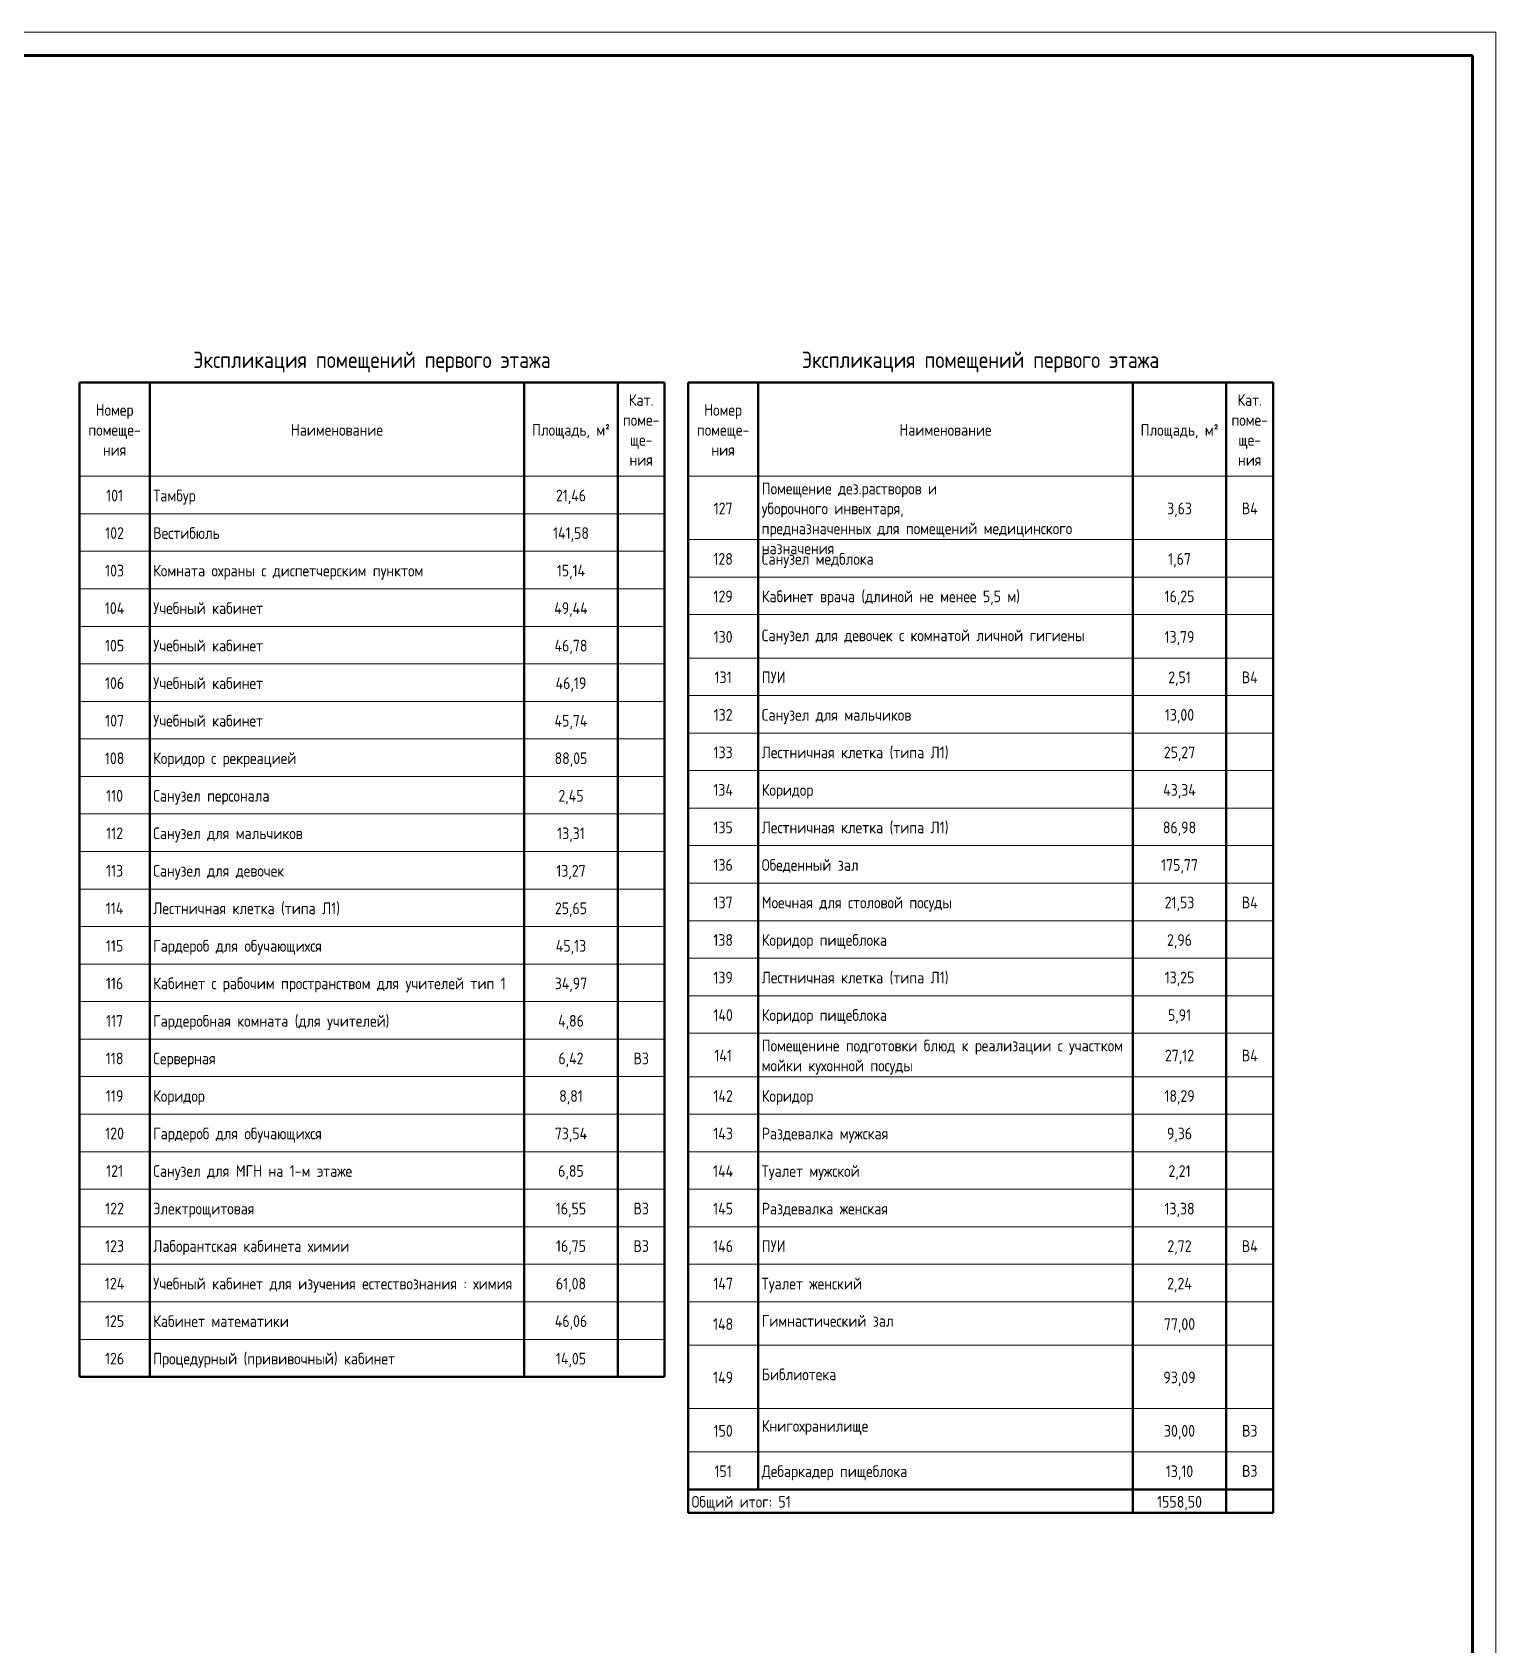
# Model space of a CAD drawing. Header units: millimetres. Extents: x -325553 to 627452, y -28539 to 738858.
# Drawn here: x -600 to 30664, y 638947 to 673402 of the extents above; entities that cross this region are included whole.
import ezdxf

# ---------------------------------------------------------------- set-up
doc = ezdxf.new("R2010")
doc.units = ezdxf.units.MM
for name, color, linetype, lineweight in [('Графика', 7, 'Continuous', 20), ('Линии', 7, 'Continuous', 9), ('ОФ_рамка', 8, 'Continuous', 60)]:
    doc.layers.add(name, color=color, linetype=linetype, lineweight=lineweight)
doc.styles.add('GOST Common_8', font='', dxfattribs={"width": 0.9, "height": 3.5})
doc.styles.add('GOST Common_9', font='', dxfattribs={"width": 0.9, "height": 3.5})
doc.styles.add('ГОСТ 2.304', font='')
doc.styles.get('GOST Common_8').set_extended_font_data('GOST type B')
doc.styles.get('GOST Common_9').set_extended_font_data('GOST type B')
doc.styles.get('ГОСТ 2.304').set_extended_font_data('GOST 2.304 type A')

# ---------------------------------------------------------------- blocks, each defined once
blk = doc.blocks.new('1 этаж')
at = {"layer": 'Линии', "color": 251, "lineweight": 50, "true_color": 0x636466}
for p, q in [((1211, 33209), (1211, 31204)), ((1211, 33209), (13711, 33209)), ((2711, 33209), (2711, 31204)), ((10711, 33209), (10711, 31204)), ((12711, 33209), (12711, 31204)), ((13711, 33209), (13711, 31204)), ((14211, 33209), (14211, 31204)), ((14211, 33209), (26712, 33209)), ((15711, 33209), (15711, 31204)), ((23711, 33209), (23711, 31204)), ((25711, 33209), (25711, 31204)), ((26711, 33209), (26711, 31204)), ((1211, 31204), (1211, 30402)), ((2711, 31204), (2711, 30402)), ((10711, 31204), (10711, 30402)), ((12711, 31204), (12711, 30402)), ((13711, 31204), (13711, 30402)), ((14211, 31204), (14211, 29851)), ((15711, 31204), (15711, 29851)), ((23711, 31204), (23711, 29851)), ((25711, 31204), (25711, 29851)), ((26711, 31204), (26711, 29851)), ((1211, 30402), (1211, 29601)), ((2711, 30402), (2711, 29601)), ((10711, 30402), (10711, 29601)), ((12711, 30402), (12711, 29601)), ((13711, 30402), (13711, 29601)), ((14211, 29851), (14211, 29049)), ((15711, 29851), (15711, 29049)), ((23711, 29851), (23711, 29049)), ((25711, 29851), (25711, 29049)), ((26711, 29851), (26711, 29049)), ((1211, 29601), (1211, 28799)), ((2711, 29601), (2711, 28799)), ((10711, 29601), (10711, 28799)), ((12711, 29601), (12711, 28799)), ((13711, 29601), (13711, 28799)), ((14211, 29049), (14211, 28247)), ((15711, 29049), (15711, 28247)), ((23711, 29049), (23711, 28247)), ((25711, 29049), (25711, 28247)), ((26711, 29049), (26711, 28247)), ((1211, 28799), (1211, 27997)), ((2711, 28799), (2711, 27997)), ((10711, 28799), (10711, 27997)), ((12711, 28799), (12711, 27997)), ((13711, 28799), (13711, 27997)), ((1211, 27997), (1211, 27195)), ((2711, 27997), (2711, 27195)), ((10711, 27997), (10711, 27195)), ((12711, 27997), (12711, 27195)), ((13711, 27997), (13711, 27195)), ((14211, 28247), (14211, 27320)), ((15711, 28247), (15711, 27320)), ((23711, 28247), (23711, 27320)), ((25711, 28247), (25711, 27320)), ((26711, 28247), (26711, 27320)), ((14211, 27320), (14211, 26518)), ((15711, 27320), (15711, 26518)), ((23711, 27320), (23711, 26518)), ((25711, 27320), (25711, 26518)), ((26711, 27320), (26711, 26518)), ((1211, 27195), (1211, 26393)), ((2711, 27195), (2711, 26393)), ((10711, 27195), (10711, 26393)), ((12711, 27195), (12711, 26393)), ((13711, 27195), (13711, 26393)), ((1211, 26393), (1211, 25591)), ((2711, 26393), (2711, 25591)), ((10711, 26393), (10711, 25591)), ((12711, 26393), (12711, 25591)), ((13711, 26393), (13711, 25591)), ((14211, 26518), (14211, 25716)), ((15711, 26518), (15711, 25716)), ((23711, 26518), (23711, 25716)), ((25711, 26518), (25711, 25716)), ((26711, 26518), (26711, 25716)), ((1211, 25591), (1211, 24790)), ((2711, 25591), (2711, 24790)), ((10711, 25591), (10711, 24790)), ((12711, 25591), (12711, 24790)), ((13711, 25591), (13711, 24790)), ((14211, 25716), (14211, 24914)), ((15711, 25716), (15711, 24914)), ((23711, 25716), (23711, 24914)), ((25711, 25716), (25711, 24914)), ((26711, 25716), (26711, 24914)), ((14211, 24914), (14211, 24112)), ((15711, 24914), (15711, 24112)), ((23711, 24914), (23711, 24112)), ((25711, 24914), (25711, 24112)), ((26711, 24914), (26711, 24112)), ((1211, 24790), (1211, 23988)), ((1211, 24790), (1211, 23988)), ((2711, 24790), (2711, 23988)), ((2711, 24790), (2711, 23988)), ((10711, 24790), (10711, 23988)), ((10711, 24790), (10711, 23988)), ((12711, 24790), (12711, 23988)), ((12711, 24790), (12711, 23988)), ((13711, 24790), (13711, 23988)), ((1211, 23988), (1211, 23186)), ((2711, 23988), (2711, 23186)), ((10711, 23988), (10711, 23186)), ((12711, 23988), (12711, 23186)), ((13711, 23988), (13711, 23186)), ((14211, 24112), (14211, 23311)), ((15711, 24112), (15711, 23311)), ((23711, 24112), (23711, 23311)), ((25711, 24112), (25711, 23311)), ((26711, 24112), (26711, 23311)), ((1211, 23186), (1211, 22384)), ((2711, 23186), (2711, 22384)), ((10711, 23186), (10711, 22384)), ((12711, 23186), (12711, 22384)), ((13711, 23186), (13711, 22384)), ((14211, 23311), (14211, 22509)), ((15711, 23311), (15711, 22509)), ((23711, 23311), (23711, 22509)), ((25711, 23311), (25711, 22509)), ((26711, 23311), (26711, 22509)), ((14211, 22509), (14211, 21707)), ((15711, 22509), (15711, 21707)), ((23711, 22509), (23711, 21707)), ((25711, 22509), (25711, 21707)), ((26711, 22509), (26711, 21707)), ((1211, 22384), (1211, 21582)), ((2711, 22384), (2711, 21582)), ((10711, 22384), (10711, 21582)), ((12711, 22384), (12711, 21582)), ((13711, 22384), (13711, 21582)), ((1211, 21582), (1211, 20780)), ((2711, 21582), (2711, 20780)), ((10711, 21582), (10711, 20780)), ((12711, 21582), (12711, 20780)), ((13711, 21582), (13711, 20780)), ((14211, 21707), (14211, 20905)), ((15711, 21707), (15711, 20905)), ((23711, 21707), (23711, 20905)), ((25711, 21707), (25711, 20905)), ((26711, 21707), (26711, 20905)), ((1211, 20780), (1211, 19978)), ((2711, 20780), (2711, 19978)), ((10711, 20780), (10711, 19978)), ((12711, 20780), (12711, 19978)), ((13711, 20780), (13711, 19978)), ((14211, 20905), (14211, 20103)), ((15711, 20905), (15711, 20103)), ((23711, 20905), (23711, 20103)), ((25711, 20905), (25711, 20103)), ((26711, 20905), (26711, 20103)), ((14211, 20103), (14211, 19301)), ((15711, 20103), (15711, 19301)), ((23711, 20103), (23711, 19301)), ((25711, 20103), (25711, 19301)), ((26711, 20103), (26711, 19301)), ((1211, 19978), (1211, 19177)), ((2711, 19978), (2711, 19177)), ((10711, 19978), (10711, 19177)), ((12711, 19978), (12711, 19177)), ((13711, 19978), (13711, 19177)), ((14211, 19301), (14211, 18374)), ((15711, 19301), (15711, 18374)), ((23711, 19301), (23711, 18374)), ((25711, 19301), (25711, 18374)), ((26711, 19301), (26711, 18374)), ((1211, 19177), (1211, 18375)), ((2711, 19177), (2711, 18375)), ((10711, 19177), (10711, 18375)), ((12711, 19177), (12711, 18375)), ((13711, 19177), (13711, 18375)), ((1211, 18375), (1211, 17573)), ((2711, 18375), (2711, 17573)), ((10711, 18375), (10711, 17573)), ((12711, 18375), (12711, 17573)), ((13711, 18375), (13711, 17573)), ((14211, 18374), (14211, 17572)), ((15711, 18374), (15711, 17572)), ((23711, 18374), (23711, 17572)), ((25711, 18374), (25711, 17572)), ((26711, 18374), (26711, 17572)), ((1211, 17573), (1211, 16771)), ((1211, 17573), (1211, 16771)), ((2711, 17573), (2711, 16771)), ((2711, 17573), (2711, 16771)), ((10711, 17573), (10711, 16771)), ((10711, 17573), (10711, 16771)), ((12711, 17573), (12711, 16771)), ((12711, 17573), (12711, 16771)), ((13711, 17573), (13711, 16771)), ((13711, 17573), (13711, 16771)), ((14211, 17572), (14211, 16770)), ((15711, 17572), (15711, 16770)), ((23711, 17572), (23711, 16770)), ((25711, 17572), (25711, 16770)), ((26711, 17572), (26711, 16770)), ((1211, 16771), (1211, 15969)), ((2711, 16771), (2711, 15969)), ((10711, 16771), (10711, 15969)), ((12711, 16771), (12711, 15969)), ((13711, 16771), (13711, 15969)), ((14211, 16770), (14211, 15969)), ((15711, 16770), (15711, 15969)), ((23711, 16770), (23711, 15969)), ((25711, 16770), (25711, 15969)), ((26711, 16770), (26711, 15969)), ((1211, 15969), (1211, 15167)), ((2711, 15969), (2711, 15167)), ((10711, 15969), (10711, 15167)), ((12711, 15969), (12711, 15167)), ((13711, 15969), (13711, 15167)), ((14211, 15969), (14211, 15167)), ((15711, 15969), (15711, 15167)), ((23711, 15969), (23711, 15167)), ((25711, 15969), (25711, 15167)), ((26711, 15969), (26711, 15167)), ((1211, 15167), (1211, 14366)), ((2711, 15167), (2711, 14366)), ((10711, 15167), (10711, 14366)), ((12711, 15167), (12711, 14366)), ((13711, 15167), (13711, 14366)), ((14211, 15167), (14211, 14365)), ((15711, 15167), (15711, 14365)), ((23711, 15167), (23711, 14365)), ((25711, 15167), (25711, 14365)), ((26711, 15167), (26711, 14365)), ((1211, 14366), (1211, 13564)), ((2711, 14366), (2711, 13564)), ((10711, 14366), (10711, 13564)), ((12711, 14366), (12711, 13564)), ((13711, 14366), (13711, 13564)), ((14211, 14365), (14211, 13563)), ((15711, 14365), (15711, 13563)), ((23711, 14365), (23711, 13563)), ((25711, 14365), (25711, 13563)), ((26711, 14365), (26711, 13563)), ((1211, 13564), (1211, 12762)), ((2711, 13564), (2711, 12762)), ((10711, 13564), (10711, 12762)), ((12711, 13564), (12711, 12762)), ((13711, 13564), (13711, 12762)), ((14211, 13563), (14211, 12636)), ((15711, 13563), (15711, 12636)), ((23711, 13563), (23711, 12636)), ((25711, 13563), (25711, 12636)), ((26711, 13563), (26711, 12636)), ((1211, 12762), (1211, 11960)), ((2711, 12762), (2711, 11960)), ((10711, 12762), (10711, 11960)), ((12711, 12762), (12711, 11960)), ((13711, 12762), (13711, 11960)), ((14211, 12636), (14211, 11282)), ((15711, 12636), (15711, 11282)), ((23711, 12636), (23711, 11282)), ((25711, 12636), (25711, 11282)), ((26711, 12636), (26711, 11282)), ((2711, 11960), (1211, 11960)), ((10711, 11960), (2711, 11960)), ((12711, 11960), (10711, 11960)), ((13711, 11960), (12711, 11960)), ((14211, 11282), (14211, 10355)), ((15711, 11282), (15711, 10355)), ((23711, 11282), (23711, 10355)), ((25711, 11282), (25711, 10355)), ((26711, 11282), (26711, 10355)), ((14211, 10355), (14211, 9553)), ((15711, 10355), (15711, 9553)), ((23711, 10355), (23711, 9553)), ((25711, 10355), (25711, 9553)), ((26711, 10355), (26711, 9553)), ((15711, 9553), (14211, 9553)), ((14211, 9553), (14211, 9052)), ((23711, 9553), (15711, 9553)), ((25711, 9553), (23711, 9553)), ((23711, 9553), (23711, 9052)), ((26711, 9553), (25711, 9553)), ((25711, 9553), (25711, 9052)), ((26711, 9553), (26711, 9052)), ((26712, 9553), (26712, 9052)), ((15711, 9052), (14211, 9052)), ((23711, 9052), (15711, 9052)), ((25711, 9052), (23711, 9052)), ((26711, 9052), (25711, 9052)), ((26712, 9052), (26711, 9052))]:
    blk.add_line(p, q, dxfattribs=at)
at = {"layer": 'Линии', "color": 251, "lineweight": 20, "true_color": 0x636466}
for p, q in [((13711, 33209), (13711, 31204)), ((26712, 33209), (26712, 31204)), ((2711, 31204), (1211, 31204)), ((10711, 31204), (2711, 31204)), ((12711, 31204), (10711, 31204)), ((13711, 31204), (12711, 31204)), ((15711, 31204), (14211, 31204)), ((23711, 31204), (15711, 31204)), ((25711, 31204), (23711, 31204)), ((26711, 31204), (25711, 31204)), ((2711, 30402), (1211, 30402)), ((10711, 30402), (2711, 30402)), ((12711, 30402), (10711, 30402)), ((13711, 30402), (12711, 30402)), ((15711, 29851), (14211, 29851)), ((23711, 29851), (15711, 29851)), ((25711, 29851), (23711, 29851)), ((26711, 29851), (25711, 29851)), ((2711, 29601), (1211, 29601)), ((10711, 29601), (2711, 29601)), ((12711, 29601), (10711, 29601)), ((13711, 29601), (12711, 29601)), ((15711, 29049), (14211, 29049)), ((23711, 29049), (15711, 29049)), ((25711, 29049), (23711, 29049)), ((26711, 29049), (25711, 29049)), ((2711, 28799), (1211, 28799)), ((10711, 28799), (2711, 28799)), ((12711, 28799), (10711, 28799)), ((13711, 28799), (12711, 28799)), ((2711, 27997), (1211, 27997)), ((10711, 27997), (2711, 27997)), ((12711, 27997), (10711, 27997)), ((13711, 27997), (12711, 27997)), ((15711, 28247), (14211, 28247)), ((23711, 28247), (15711, 28247)), ((25711, 28247), (23711, 28247)), ((26711, 28247), (25711, 28247)), ((15711, 27320), (14211, 27320)), ((23711, 27320), (15711, 27320)), ((25711, 27320), (23711, 27320)), ((26711, 27320), (25711, 27320)), ((2711, 27195), (1211, 27195)), ((10711, 27195), (2711, 27195)), ((12711, 27195), (10711, 27195)), ((13711, 27195), (12711, 27195)), ((2711, 26393), (1211, 26393)), ((10711, 26393), (2711, 26393)), ((12711, 26393), (10711, 26393)), ((13711, 26393), (12711, 26393)), ((15711, 26518), (14211, 26518)), ((23711, 26518), (15711, 26518)), ((25711, 26518), (23711, 26518)), ((26711, 26518), (25711, 26518)), ((2711, 25591), (1211, 25591)), ((10711, 25591), (2711, 25591)), ((12711, 25591), (10711, 25591)), ((13711, 25591), (12711, 25591)), ((15711, 25716), (14211, 25716)), ((23711, 25716), (15711, 25716)), ((25711, 25716), (23711, 25716)), ((26711, 25716), (25711, 25716)), ((15711, 24914), (14211, 24914)), ((23711, 24914), (15711, 24914)), ((25711, 24914), (23711, 24914)), ((26711, 24914), (25711, 24914)), ((2711, 24790), (1211, 24790)), ((2711, 24790), (1211, 24790)), ((10711, 24790), (2711, 24790)), ((10711, 24790), (2711, 24790)), ((12711, 24790), (10711, 24790)), ((12711, 24790), (10711, 24790)), ((13711, 24790), (12711, 24790)), ((2711, 23988), (1211, 23988)), ((10711, 23988), (2711, 23988)), ((12711, 23988), (10711, 23988)), ((13711, 23988), (12711, 23988)), ((15711, 24112), (14211, 24112)), ((23711, 24112), (15711, 24112)), ((25711, 24112), (23711, 24112)), ((26711, 24112), (25711, 24112)), ((2711, 23186), (1211, 23186)), ((10711, 23186), (2711, 23186)), ((12711, 23186), (10711, 23186)), ((13711, 23186), (12711, 23186)), ((15711, 23311), (14211, 23311)), ((23711, 23311), (15711, 23311)), ((25711, 23311), (23711, 23311)), ((26711, 23311), (25711, 23311)), ((15711, 22509), (14211, 22509)), ((23711, 22509), (15711, 22509)), ((25711, 22509), (23711, 22509)), ((26711, 22509), (25711, 22509)), ((2711, 22384), (1211, 22384)), ((10711, 22384), (2711, 22384)), ((12711, 22384), (10711, 22384)), ((13711, 22384), (12711, 22384)), ((2711, 21582), (1211, 21582)), ((10711, 21582), (2711, 21582)), ((12711, 21582), (10711, 21582)), ((13711, 21582), (12711, 21582)), ((15711, 21707), (14211, 21707)), ((23711, 21707), (15711, 21707)), ((25711, 21707), (23711, 21707)), ((26711, 21707), (25711, 21707)), ((2711, 20780), (1211, 20780)), ((10711, 20780), (2711, 20780)), ((12711, 20780), (10711, 20780)), ((13711, 20780), (12711, 20780)), ((15711, 20905), (14211, 20905)), ((23711, 20905), (15711, 20905)), ((25711, 20905), (23711, 20905)), ((26711, 20905), (25711, 20905)), ((15711, 20103), (14211, 20103)), ((23711, 20103), (15711, 20103)), ((25711, 20103), (23711, 20103)), ((26711, 20103), (25711, 20103)), ((2711, 19978), (1211, 19978)), ((10711, 19978), (2711, 19978)), ((12711, 19978), (10711, 19978)), ((13711, 19978), (12711, 19978)), ((15711, 19301), (14211, 19301)), ((23711, 19301), (15711, 19301)), ((25711, 19301), (23711, 19301)), ((26711, 19301), (25711, 19301)), ((2711, 19177), (1211, 19177)), ((10711, 19177), (2711, 19177)), ((12711, 19177), (10711, 19177)), ((13711, 19177), (12711, 19177)), ((2711, 18375), (1211, 18375)), ((10711, 18375), (2711, 18375)), ((12711, 18375), (10711, 18375)), ((13711, 18375), (12711, 18375)), ((15711, 18374), (14211, 18374)), ((23711, 18374), (15711, 18374)), ((25711, 18374), (23711, 18374)), ((26711, 18374), (25711, 18374)), ((2711, 17573), (1211, 17573)), ((2711, 17573), (1211, 17573)), ((10711, 17573), (2711, 17573)), ((10711, 17573), (2711, 17573)), ((12711, 17573), (10711, 17573)), ((12711, 17573), (10711, 17573)), ((13711, 17573), (12711, 17573)), ((13711, 17573), (12711, 17573)), ((15711, 17572), (14211, 17572)), ((23711, 17572), (15711, 17572)), ((25711, 17572), (23711, 17572)), ((26711, 17572), (25711, 17572)), ((2711, 16771), (1211, 16771)), ((10711, 16771), (2711, 16771)), ((12711, 16771), (10711, 16771)), ((13711, 16771), (12711, 16771)), ((15711, 16770), (14211, 16770)), ((23711, 16770), (15711, 16770)), ((25711, 16770), (23711, 16770)), ((26711, 16770), (25711, 16770)), ((2711, 15969), (1211, 15969)), ((10711, 15969), (2711, 15969)), ((12711, 15969), (10711, 15969)), ((13711, 15969), (12711, 15969)), ((15711, 15969), (14211, 15969)), ((23711, 15969), (15711, 15969)), ((25711, 15969), (23711, 15969)), ((26711, 15969), (25711, 15969)), ((2711, 15167), (1211, 15167)), ((10711, 15167), (2711, 15167)), ((12711, 15167), (10711, 15167)), ((13711, 15167), (12711, 15167)), ((15711, 15167), (14211, 15167)), ((23711, 15167), (15711, 15167)), ((25711, 15167), (23711, 15167)), ((26711, 15167), (25711, 15167)), ((2711, 14366), (1211, 14366)), ((10711, 14366), (2711, 14366)), ((12711, 14366), (10711, 14366)), ((13711, 14366), (12711, 14366)), ((15711, 14365), (14211, 14365)), ((23711, 14365), (15711, 14365)), ((25711, 14365), (23711, 14365)), ((26711, 14365), (25711, 14365)), ((2711, 13564), (1211, 13564)), ((10711, 13564), (2711, 13564)), ((12711, 13564), (10711, 13564)), ((13711, 13564), (12711, 13564)), ((15711, 13563), (14211, 13563)), ((23711, 13563), (15711, 13563)), ((25711, 13563), (23711, 13563)), ((26711, 13563), (25711, 13563)), ((2711, 12762), (1211, 12762)), ((10711, 12762), (2711, 12762)), ((12711, 12762), (10711, 12762)), ((13711, 12762), (12711, 12762)), ((15711, 12636), (14211, 12636)), ((23711, 12636), (15711, 12636)), ((25711, 12636), (23711, 12636)), ((26711, 12636), (25711, 12636)), ((15711, 11282), (14211, 11282)), ((23711, 11282), (15711, 11282)), ((25711, 11282), (23711, 11282)), ((26711, 11282), (25711, 11282)), ((15711, 10355), (14211, 10355)), ((23711, 10355), (15711, 10355)), ((25711, 10355), (23711, 10355)), ((26711, 10355), (25711, 10355))]:
    blk.add_line(p, q, dxfattribs=at)
at = {"layer": 'Графика', "color": 251, "true_color": 0x636466, "line_spacing_factor": 1.022761}
for s, insert, char_height, width, attachment_point, style in [('Экспликация помещений первого этажа', (7461, 33868), 350, 9232.69, 2, 'GOST Common_9'), ('Экспликация помещений первого этажа', (20462, 33868), 350, 9232.69, 2, 'GOST Common_9'), ('Номер\\Pпомеще-\\Pния', (1961, 32746), 250, 1418.03, 2, 'GOST Common_8'), ('Кат.\\Pпоме-\\Pще-\\Pния', (13211, 32959), 250, 962.45, 2, 'GOST Common_8'), ('Номер\\Pпомеще-\\Pния', (14961, 32746), 250, 1418.03, 2, 'GOST Common_8'), ('Кат.\\Pпоме-\\Pще-\\Pния', (26211, 32959), 250, 962.45, 2, 'GOST Common_8'), ('Наименование', (6711, 32320), 250, 2353.32, 2, 'GOST Common_8'), ('Площадь, м\\fGOST Common|b0|i0|c238|p34|;\\W.9;²', (11711, 32320), 250, 2009.37, 2, 'GOST Common_8'), ('Наименование', (19711, 32320), 250, 2353.32, 2, 'GOST Common_8'), ('Площадь, м\\fGOST Common|b0|i0|c238|p34|;\\W.9;²', (24711, 32320), 250, 2009.37, 2, 'GOST Common_8'), ('Помещение дез.растворов и ^Mуборочного инвентаря,\\Pпредназначенных для помещений медицинского\\Pназначения', (15786, 31067), 250, 8481, 1, 'GOST Common_8'), ('101', (1961, 30917), 250, 458.6, 2, 'GOST Common_8'), ('Тамбур', (2786, 30917), 250, 1203.81, 1, 'GOST Common_8'), ('21,46', (11711, 30917), 250, 817.63, 2, 'GOST Common_8'), ('127', (14961, 30641), 250, 509.89, 2, 'GOST Common_8'), ('3,63', (24711, 30641), 250, 654.71, 2, 'GOST Common_8'), ('В4', (26211, 30641), 250, 428.42, 2, 'GOST Common_8'), ('102', (1961, 30115), 250, 509.89, 2, 'GOST Common_8'), ('Вестибюль', (2786, 30115), 250, 7171.59, 1, 'GOST Common_8'), ('141,58', (11711, 30115), 250, 790.47, 2, 'GOST Common_8'), ('103', (1961, 29313), 250, 509.89, 2, 'GOST Common_8'), ('Комната охраны с диспетчерским пунктом', (2786, 29313), 250, 7041.85, 1, 'GOST Common_8'), ('15,14', (11711, 29313), 250, 766.34, 2, 'GOST Common_8'), ('128', (14961, 29563), 250, 509.89, 2, 'GOST Common_8'), ('Санузел медблока', (15786, 29563), 250, 2968.8, 1, 'GOST Common_8'), ('1,67', (24711, 29563), 250, 603.41, 2, 'GOST Common_8'), ('129', (14961, 28762), 250, 509.89, 2, 'GOST Common_8'), ('Кабинет врача (длиной не менее 5,5 м)', (15786, 28762), 250, 6326.81, 1, 'GOST Common_8'), ('16,25', (24711, 28762), 250, 790.47, 2, 'GOST Common_8'), ('104', (1961, 28511), 250, 537.04, 2, 'GOST Common_8'), ('Учебный кабинет', (2786, 28511), 250, 4969.12, 1, 'GOST Common_8'), ('49,44', (11711, 28511), 250, 923.22, 2, 'GOST Common_8'), ('Санузел для девочек с комнатой личной гигиены', (15786, 27929), 250, 7983.18, 1, 'GOST Common_8'), ('105', (1961, 27710), 250, 509.89, 2, 'GOST Common_8'), ('Учебный кабинет', (2786, 27710), 250, 4969.12, 1, 'GOST Common_8'), ('46,78', (11711, 27710), 250, 868.92, 2, 'GOST Common_8'), ('130', (14961, 27897), 250, 509.89, 2, 'GOST Common_8'), ('13,79', (24711, 27897), 250, 790.47, 2, 'GOST Common_8'), ('106', (1961, 26908), 250, 509.89, 2, 'GOST Common_8'), ('Учебный кабинет', (2786, 26908), 250, 4302.35, 1, 'GOST Common_8'), ('46,19', (11711, 26908), 250, 817.63, 2, 'GOST Common_8'), ('131', (14961, 27033), 250, 458.6, 2, 'GOST Common_8'), ('ПУИ', (15786, 27033), 250, 642.64, 1, 'GOST Common_8'), ('2,51', (24711, 27033), 250, 603.41, 2, 'GOST Common_8'), ('В4', (26211, 27033), 250, 428.42, 2, 'GOST Common_8'), ('132', (14961, 26231), 250, 509.89, 2, 'GOST Common_8'), ('Санузел для мальчиков', (15786, 26231), 250, 8281.87, 1, 'GOST Common_8'), ('13,00', (24711, 26231), 250, 790.47, 2, 'GOST Common_8'), ('107', (1961, 26106), 250, 509.89, 2, 'GOST Common_8'), ('Учебный кабинет', (2786, 26106), 250, 4302.35, 1, 'GOST Common_8'), ('45,74', (11711, 26106), 250, 896.07, 2, 'GOST Common_8'), ('108', (1961, 25304), 250, 509.89, 2, 'GOST Common_8'), ('Коридор с рекреацией', (2786, 25304), 250, 6797.47, 1, 'GOST Common_8'), ('88,05', (11711, 25304), 250, 868.92, 2, 'GOST Common_8'), ('133', (14961, 25429), 250, 509.89, 2, 'GOST Common_8'), ('Лестничная клетка (типа Л1)', (15786, 25429), 250, 4836.37, 1, 'GOST Common_8'), ('25,27', (24711, 25429), 250, 841.76, 2, 'GOST Common_8'), ('110', (1961, 24502), 250, 458.6, 2, 'GOST Common_8'), ('Санузел персонала', (2786, 24502), 250, 3131.72, 1, 'GOST Common_8'), ('2,45', (11711, 24502), 250, 681.86, 2, 'GOST Common_8'), ('134', (14961, 24627), 250, 537.04, 2, 'GOST Common_8'), ('Коридор', (15786, 24627), 250, 1336.56, 1, 'GOST Common_8'), ('43,34', (24711, 24627), 250, 896.07, 2, 'GOST Common_8'), ('135', (14961, 23825), 250, 509.89, 2, 'GOST Common_8'), ('Лестничная клетка (типа Л1)', (15786, 23825), 250, 4836.37, 1, 'GOST Common_8'), ('86,98', (24711, 23825), 250, 841.76, 2, 'GOST Common_8'), ('112', (1961, 23700), 250, 458.6, 2, 'GOST Common_8'), ('Санузел для мальчиков', (2786, 23700), 250, 6752.21, 1, 'GOST Common_8'), ('13,31', (11711, 23700), 250, 739.18, 2, 'GOST Common_8'), ('113', (1961, 22899), 250, 458.6, 2, 'GOST Common_8'), ('Санузел для девочек', (2786, 22899), 250, 6323.79, 1, 'GOST Common_8'), ('13,27', (11711, 22899), 250, 790.47, 2, 'GOST Common_8'), ('136', (14961, 23023), 250, 509.89, 2, 'GOST Common_8'), ('Обеденный зал', (15786, 23023), 250, 2407.63, 1, 'GOST Common_8'), ('175,77', (24711, 23023), 250, 977.53, 2, 'GOST Common_8'), ('114', (1961, 22097), 250, 485.75, 2, 'GOST Common_8'), ('Лестничная клетка (типа Л1)', (2786, 22097), 250, 4836.37, 1, 'GOST Common_8'), ('25,65', (11711, 22097), 250, 841.76, 2, 'GOST Common_8'), ('137', (14961, 22221), 250, 509.89, 2, 'GOST Common_8'), ('Моечная для столовой посуды', (15786, 22221), 250, 5068.69, 1, 'GOST Common_8'), ('21,53', (24711, 22221), 250, 790.47, 2, 'GOST Common_8'), ('В4', (26211, 22221), 250, 428.42, 2, 'GOST Common_8'), ('138', (14961, 21420), 250, 509.89, 2, 'GOST Common_8'), ('Коридор пищеблока', (15786, 21420), 250, 3222.24, 1, 'GOST Common_8'), ('2,96', (24711, 21420), 250, 654.71, 2, 'GOST Common_8'), ('115', (1961, 21295), 250, 458.6, 2, 'GOST Common_8'), ('Гардероб для обучающихся', (2786, 21295), 250, 7735.78, 1, 'GOST Common_8'), ('45,13', (11711, 21295), 250, 817.63, 2, 'GOST Common_8'), ('116', (1961, 20493), 250, 458.6, 2, 'GOST Common_8'), ('Кабинет с рабочим пространством для учителей тип 1', (2786, 20493), 250, 9008.99, 1, 'GOST Common_8'), ('34,97', (11711, 20493), 250, 868.92, 2, 'GOST Common_8'), ('139', (14961, 20618), 250, 509.89, 2, 'GOST Common_8'), ('Лестничная клетка (типа Л1)', (15786, 20618), 250, 4836.37, 1, 'GOST Common_8'), ('13,25', (24711, 20618), 250, 790.47, 2, 'GOST Common_8'), ('117', (1961, 19691), 250, 458.6, 2, 'GOST Common_8'), ('Гардеробная комната (для учителей)', (2786, 19691), 250, 6166.9, 1, 'GOST Common_8'), ('4,86', (11711, 19691), 250, 681.86, 2, 'GOST Common_8'), ('140', (14961, 19816), 250, 537.04, 2, 'GOST Common_8'), ('Коридор пищеблока', (15786, 19816), 250, 3222.24, 1, 'GOST Common_8'), ('5,91', (24711, 19816), 250, 603.41, 2, 'GOST Common_8'), ('141', (14961, 18951), 250, 485.75, 2, 'GOST Common_8'), ('Помещенине подготовки блюд к реализации с участком\\Pмойки кухонной посуды', (15786, 19164), 250, 9153.81, 1, 'GOST Common_8'), ('27,12', (24711, 18951), 250, 790.47, 2, 'GOST Common_8'), ('В4', (26211, 18951), 250, 428.42, 2, 'GOST Common_8'), ('118', (1961, 18889), 250, 458.6, 2, 'GOST Common_8'), ('Серверная', (2786, 18889), 250, 1710.68, 1, 'GOST Common_8'), ('6,42', (11711, 18889), 250, 681.86, 2, 'GOST Common_8'), ('В3', (13211, 18889), 250, 401.27, 2, 'GOST Common_8'), ('119', (1961, 18087), 250, 458.6, 2, 'GOST Common_8'), ('Коридор', (2786, 18087), 250, 1819.3, 1, 'GOST Common_8'), ('8,81', (11711, 18087), 250, 603.41, 2, 'GOST Common_8'), ('142', (14961, 18087), 250, 537.04, 2, 'GOST Common_8'), ('Коридор', (15786, 18087), 250, 1336.56, 1, 'GOST Common_8'), ('18,29', (24711, 18087), 250, 790.47, 2, 'GOST Common_8'), ('120', (1961, 17286), 250, 509.89, 2, 'GOST Common_8'), ('Гардероб для обучающихся', (2786, 17286), 250, 9199.06, 1, 'GOST Common_8'), ('73,54', (11711, 17286), 250, 868.92, 2, 'GOST Common_8'), ('143', (14961, 17285), 250, 537.04, 2, 'GOST Common_8'), ('Раздевалка мужская', (15786, 17285), 250, 3454.55, 1, 'GOST Common_8'), ('9,36', (24711, 17285), 250, 654.71, 2, 'GOST Common_8'), ('121', (1961, 16484), 250, 458.6, 2, 'GOST Common_8'), ('Санузел для МГН на 1-м этаже', (2786, 16484), 250, 5005.33, 1, 'GOST Common_8'), ('6,85', (11711, 16484), 250, 654.71, 2, 'GOST Common_8'), ('144', (14961, 16483), 250, 564.19, 2, 'GOST Common_8'), ('Туалет мужской', (15786, 16483), 250, 2691.23, 1, 'GOST Common_8'), ('2,21', (24711, 16483), 250, 603.41, 2, 'GOST Common_8'), ('122', (1961, 15682), 250, 509.89, 2, 'GOST Common_8'), ('Электрощитовая', (2786, 15682), 250, 2863.2, 1, 'GOST Common_8'), ('16,55', (11711, 15682), 250, 790.47, 2, 'GOST Common_8'), ('В3', (13211, 15682), 250, 401.27, 2, 'GOST Common_8'), ('145', (14961, 15681), 250, 537.04, 2, 'GOST Common_8'), ('Раздевалка женская', (15786, 15681), 250, 3427.4, 1, 'GOST Common_8'), ('13,38', (24711, 15681), 250, 790.47, 2, 'GOST Common_8'), ('123', (1961, 14880), 250, 509.89, 2, 'GOST Common_8'), ('Лаборантская кабинета химии', (2786, 14880), 250, 5138.08, 1, 'GOST Common_8'), ('16,75', (11711, 14880), 250, 790.47, 2, 'GOST Common_8'), ('В3', (13211, 14880), 250, 401.27, 2, 'GOST Common_8'), ('146', (14961, 14879), 250, 537.04, 2, 'GOST Common_8'), ('ПУИ', (15786, 14879), 250, 642.64, 1, 'GOST Common_8'), ('2,72', (24711, 14879), 250, 654.71, 2, 'GOST Common_8'), ('В4', (26211, 14879), 250, 428.42, 2, 'GOST Common_8'), ('124', (1961, 14078), 250, 537.04, 2, 'GOST Common_8'), ('Учебный кабинет для изучения естествознания : химия', (2786, 14078), 250, 9099.5, 1, 'GOST Common_8'), ('61,08', (11711, 14078), 250, 790.47, 2, 'GOST Common_8'), ('147', (14961, 14078), 250, 537.04, 2, 'GOST Common_8'), ('Туалет женский', (15786, 14078), 250, 2664.08, 1, 'GOST Common_8'), ('2,24', (24711, 14078), 250, 681.86, 2, 'GOST Common_8'), ('125', (1961, 13276), 250, 509.89, 2, 'GOST Common_8'), ('Кабинет математики', (2786, 13276), 250, 3599.37, 1, 'GOST Common_8'), ('46,06', (11711, 13276), 250, 868.92, 2, 'GOST Common_8'), ('148', (14961, 13213), 250, 537.04, 2, 'GOST Common_8'), ('Гимнастический зал', (15786, 13282), 250, 6776.35, 1, 'GOST Common_8'), ('77,00', (24711, 13213), 250, 841.76, 2, 'GOST Common_8'), ('126', (1961, 12475), 250, 509.89, 2, 'GOST Common_8'), ('Процедурный (прививочный) кабинет', (2786, 12475), 250, 6019.06, 1, 'GOST Common_8'), ('14,05', (11711, 12475), 250, 817.63, 2, 'GOST Common_8'), ('149', (14961, 12073), 250, 537.04, 2, 'GOST Common_8'), ('Библиотека', (15786, 12138), 250, 8302.99, 1, 'GOST Common_8'), ('93,09', (24711, 12073), 250, 841.76, 2, 'GOST Common_8'), ('Книгохранилище', (15786, 11037), 250, 8064.64, 1, 'GOST Common_8'), ('150', (14961, 10932), 250, 509.89, 2, 'GOST Common_8'), ('30,00', (24711, 10932), 250, 841.76, 2, 'GOST Common_8'), ('В3', (26211, 10932), 250, 401.27, 2, 'GOST Common_8'), ('151', (14961, 10068), 250, 458.6, 2, 'GOST Common_8'), ('Дебаркадер пищеблока', (15786, 10068), 250, 3864.87, 1, 'GOST Common_8'), ('13,10', (24711, 10068), 250, 739.18, 2, 'GOST Common_8'), ('В3', (26211, 10074), 250, 401.27, 2, 'GOST Common_8'), ('Общий итог: 51', (14286, 9416), 250, 2437.8, 1, 'GOST Common_8'), ('1558,50', (24711, 9416), 250, 1164.59, 2, 'GOST Common_8')]:
    blk.add_mtext(s, dxfattribs=dict(at, insert=insert, char_height=char_height, width=width, attachment_point=attachment_point, style=style))
blk = doc.blocks.new('А0')
at = {"layer": 'ОФ_рамка', "color": 0, "linetype": 'Continuous', "lineweight": 5, "ltscale": 100}
for points in [[(341068, -309617), (222168, -309617)], [(222168, -309617), (222168, -393717)], [(341068, -393717), (341068, -309617)], [(222168, -393717), (341068, -393717)]]:
    blk.add_lwpolyline(points, dxfattribs=at)
at = {"layer": 'ОФ_рамка', "color": 0, "linetype": 'Continuous', "ltscale": 100}
for points in [[(340568, -310117), (224168, -310117)], [(224168, -310117), (224168, -393217)], [(340568, -393217), (340568, -310117)], [(224168, -393217), (340568, -393217)]]:
    blk.add_lwpolyline(points, dxfattribs=at)
at = {"layer": 'ОФ_рамка', "color": 0, "linetype": 'Continuous'}
for points in [[(222668, -384717), (222668, -378217)], [(224168, -378217), (222668, -378217)], [(223168, -384717), (223168, -378217)], [(224168, -393217), (224168, -378217)], [(223168, -379217), (224168, -379217)], [(223168, -380717), (224168, -380717)], [(223168, -382717), (224168, -382717)], [(222668, -384717), (224168, -384717)], [(222968, -393217), (222968, -384717)], [(223468, -393217), (223468, -384717)], [(222968, -387217), (224168, -387217)], [(222968, -390717), (224168, -390717)], [(224168, -393217), (222968, -393217)]]:
    blk.add_lwpolyline(points, dxfattribs=at)
at = {"layer": 'ОФ_рамка', "color": 0, "linetype": 'Continuous', "lineweight": 5}
blk.add_lwpolyline([(223668, -384717), (223668, -378217)], dxfattribs=at)
at = {"layer": 'ОФ_рамка', "color": 0, "linetype": 'Continuous', "lineweight": 5, "char_height": 300, "attachment_point": 1, "rotation": 90, "style": 'ГОСТ 2.304'}
for s, insert, width in [('\\fGOST 2.304 type A|b0|i0|c1|p34;\\W1.0000000000;\\T1.0000000000;\\o\\lСогласовано', (222748, -382374), 1992.86), ('\\fGOST 2.304 type A|b0|i0|c1|p34;\\W1.0000000000;\\T1.0000000000;\\o\\lВзам. инв. №', (223066, -386910), 2077.93), ('\\fGOST 2.304 type A|b0|i0|c1|p34;\\W1.0000000000;\\T1.0000000000;\\o\\lПодп. и дата', (223068, -389839), 2065.5), ('\\fGOST 2.304 type A|b0|i0|c1|p34;\\W1.0000000000;\\T1.0000000000;\\o\\lИнв. № подл.', (223065, -392816), 2070.21)]:
    blk.add_mtext(s, dxfattribs=dict(at, insert=insert, width=width))
at = {"layer": 'ОФ_рамка', "color": 0, "linetype": 'Continuous', "lineweight": 5, "ltscale": 100, "char_height": 250, "attachment_point": 1, "style": 'ГОСТ 2.304'}
for s, insert, width in [('\\fGOST 2.304 type A|b0|i0|c1|p34;\\W1.0000000000;\\T1.0000000000;\\o\\lФормат', (338524, -393342), 1107.32), ('A0', (339716, -393345), 375.36)]:
    blk.add_mtext(s, dxfattribs=dict(at, insert=insert, width=width))

msp = doc.modelspace()

# ---------------------------------------------------------------- block references
msp.add_blockref('1 этаж', (-802.7, 632710.4))
at = {"layer": 'ОФ_рамка', "color": 0, "lineweight": -2}
msp.add_blockref('А0', (-310404.3, 983019), dxfattribs=at)

doc.saveas('drawing.dxf')
